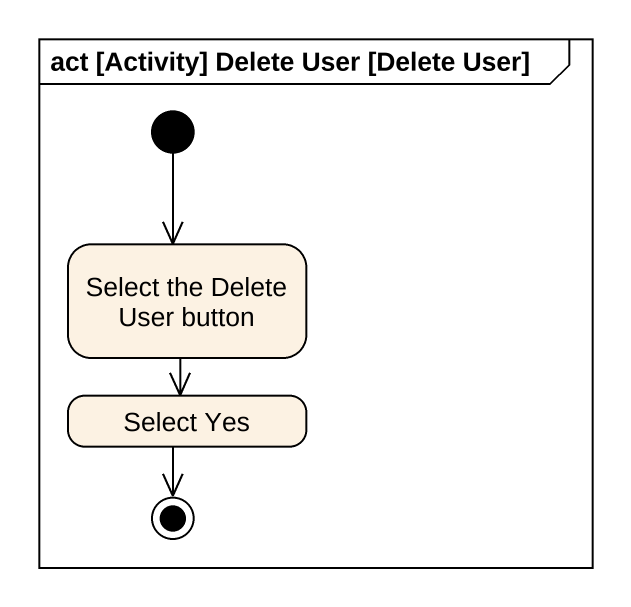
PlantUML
@startuml
mainframe act [Activity] Delete User [Delete User]
hide empty description
state "Select the Delete User button" as Select_the_Delete_User
state "Select Yes" as Select_Yes
[*] --> Select_the_Delete_User
Select_the_Delete_User --> Select_Yes
Select_Yes --> [*]
@enduml
